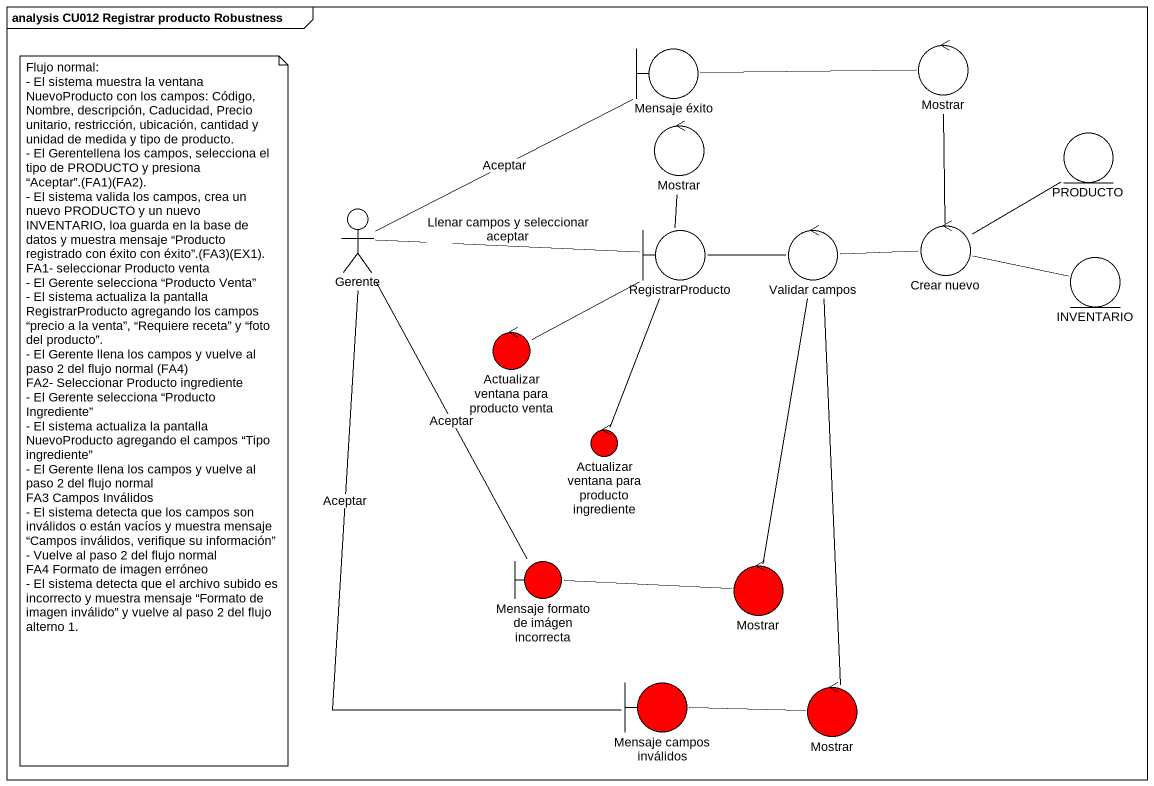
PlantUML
@startuml
mainframe analysis CU012 Registrar producto Robustness
control Mostrar
boundary "Mensaje éxito" as Mensaje_éxito
control "Mostrar" as Mostrar_2
entity PRODUCTO
actor Gerente
boundary RegistrarProducto
control "Validar campos" as Validar_campos
control "Crear nuevo" as Crear_nuevo
entity INVENTARIO
control "Actualizar ventana para producto venta" as Actualizar_ventana_para #FF0000
control "Actualizar ventana para producto ingrediente" as Actualizar_ventana_para_2 #FF0000
boundary "Mensaje formato de imágen incorrecta" as Mensaje_formato_de_imágen #FF0000
control "Mostrar" as Mostrar_3 #FF0000
boundary "Mensaje campos inválidos" as Mensaje_campos_inválidos #FF0000
control "Mostrar" as Mostrar_4 #FF0000
Mostrar -left- Mensaje_éxito
Gerente -right- Mensaje_éxito : Aceptar
Gerente -right- RegistrarProducto : Llenar campos y seleccionar aceptar
Gerente -- Mensaje_formato_de_imágen : Aceptar
Gerente -- Mensaje_campos_inválidos : Aceptar
RegistrarProducto -up- Mostrar_2
RegistrarProducto -right- Validar_campos
Validar_campos -right- Crear_nuevo
Validar_campos -- Mostrar_3
Validar_campos -- Mostrar_4
Crear_nuevo -up- Mostrar
Crear_nuevo -up- PRODUCTO
Crear_nuevo -right- INVENTARIO
Actualizar_ventana_para -up- RegistrarProducto
Actualizar_ventana_para_2 -up- RegistrarProducto
Mostrar_3 -left- Mensaje_formato_de_imágen
Mostrar_4 -left- Mensaje_campos_inválidos
note as N1
  Flujo normal:
  - El sistema muestra la ventana NuevoProducto con los campos: Código, Nombre, descripción, Caducidad, Precio unitario, restricción, ubicación, cantidad y unidad de medida y tipo de producto.
  - El Gerentellena los campos, selecciona el tipo de PRODUCTO y presiona “Aceptar”.(FA1)(FA2).
  - El sistema valida los campos, crea un nuevo PRODUCTO y un nuevo INVENTARIO, loa guarda en la base de datos y muestra mensaje “Producto registrado con éxito con éxito”.(FA3)(EX1).
  FA1- seleccionar Producto venta
  - El Gerente selecciona “Producto Venta”
  - El sistema actualiza la pantalla RegistrarProducto agregando los campos “precio a la venta”, “Requiere receta” y “foto del producto”.
  - El Gerente llena los campos y vuelve al paso 2 del flujo normal (FA4)
  FA2- Seleccionar Producto ingrediente
  - El Gerente selecciona “Producto Ingrediente”
  - El sistema actualiza la pantalla NuevoProducto agregando el campos “Tipo ingrediente”
  - El Gerente llena los campos y vuelve al paso 2 del flujo normal
  FA3 Campos Inválidos
  - El sistema detecta que los campos son inválidos o están vacíos y muestra mensaje “Campos inválidos, verifique su información”
  - Vuelve al paso 2 del flujo normal
  FA4 Formato de imagen erróneo
  - El sistema detecta que el archivo subido es incorrecto y muestra mensaje “Formato de imagen inválido” y vuelve al paso 2 del flujo alterno 1.
end note
@enduml
